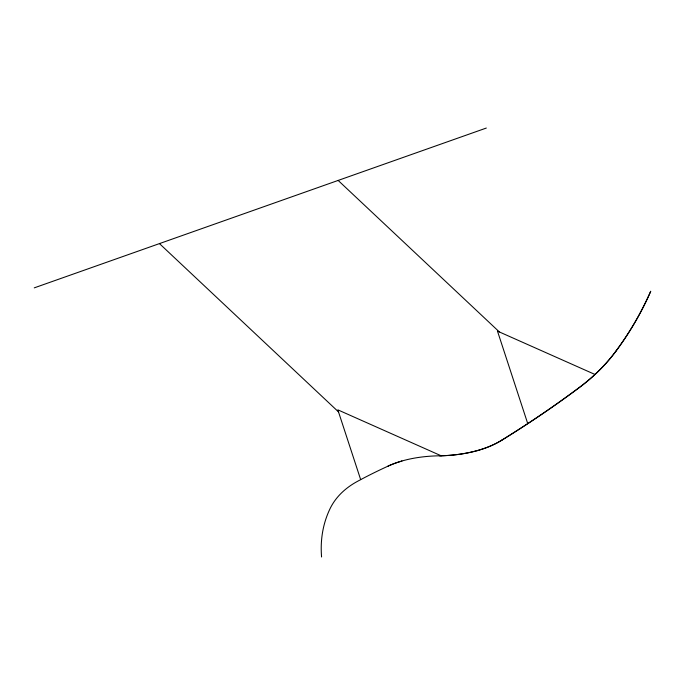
<?xml version="1.0" encoding="UTF-8"?>
<svg xmlns="http://www.w3.org/2000/svg" width="685" height="685" viewBox="0 0 685 685"><rect width="100%" height="100%" fill="white"/><g stroke="black" fill="none" stroke-linecap="round" stroke-linejoin="round"><path stroke-width="1.03" d="M34.25 287.863L486.324 128.044M321.496 556.939L321.573 556.956A255.162 149.981 21.6 0 1 329.913 508.981A151.479 89.033 21.6 0 1 357.519 481.332A865.84 508.929 21.6 0 1 388.052 466.142A145.973 85.796 21.6 0 1 401.924 461.065L401.872 461.014A146.051 85.848 21.6 0 0 387.993 466.1L388.052 466.142M594.991 374.464L497.473 331.112L527.75 423.647M441.174 455.79L337.833 409.844L360.661 479.611M615.798 351.268L615.866 351.302A865.78 508.895 21.6 0 0 650.75 291.296L650.673 291.271A865.703 508.852 21.6 0 1 615.798 351.268A433.965 255.077 21.6 0 1 579.185 387.573A2175.337 1278.63 21.6 0 1 501.805 440.138A149.912 88.117 21.6 0 1 477.188 450.602A160.521 94.35 21.6 0 1 439.539 455.808A150.272 88.331 21.6 0 0 401.872 461.014M579.185 387.573L579.245 387.616A434.05 255.128 21.6 0 0 615.866 351.302M501.805 440.138L501.865 440.181A2175.414 1278.672 21.6 0 0 579.245 387.616M338.15 180.429L499.348 331.942M159.451 243.603L338.501 411.899M477.188 450.602L477.231 450.653A149.989 88.159 21.6 0 0 501.865 440.181M439.539 455.808L439.565 455.859A160.598 94.402 21.6 0 0 477.231 450.653"/></g></svg>
